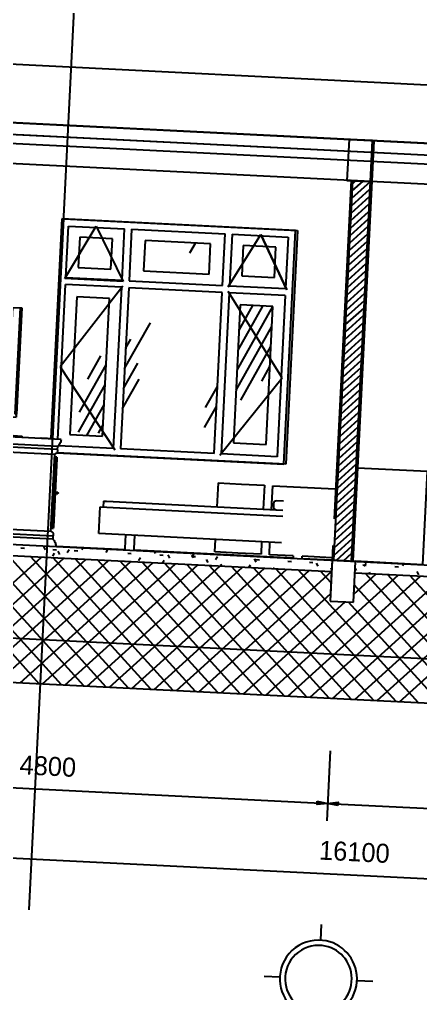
# Model space of a CAD drawing. Extents: x 549999 to 550212, y 1838161 to 1838467.
# Drawn here: x 550160.43 to 550163.86, y 1838233.02 to 1838241.35 of the extents above; entities that cross this region are included whole.
import ezdxf

# ---------------------------------------------------------------- set-up
doc = ezdxf.new("R2010")
doc.units = 0
for name, color, linetype in [('Level 1', 7, 'Continuous'), ('Level 11', 7, 'Continuous'), ('Level 14', 7, 'Continuous'), ('Level 15', 7, 'Continuous'), ('Level 18', 7, 'Continuous'), ('Level 19', 7, 'Continuous'), ('Level 20', 7, 'Continuous'), ('Level 27', 7, 'Continuous'), ('Level 28', 7, 'Continuous'), ('Level 4', 7, 'Continuous'), ('Level 7', 7, 'Continuous'), ('Level 8', 7, 'Continuous')]:
    doc.layers.add(name, color=color, linetype=linetype)

# ---------------------------------------------------------------- blocks, each defined once
blk = doc.blocks.new('FURN49')
at = {"layer": 'Level 1'}
for p, q in [((378.6, 80), (438.6, 80)), ((378.6, 80), (378.6, 0)), ((438.6, 80), (600.74, 80)), ((438.6, 0), (438.6, 80)), ((438.6, 0), (380.6, 0))]:
    blk.add_line(p, q, dxfattribs=at)
blk = doc.blocks.new('BED_14')
at = {"layer": 'Level 1'}
for p, q in [((308.53, 45.72), (308.53, 43.18)), ((316.82, 48.26), (311.07, 48.26)), ((160.6, 35.56), (316.82, 35.56)), ((160.6, 12.7), (160.6, 35.56)), ((163.14, 40.64), (163.14, 35.56)), ((163.14, 40.64), (165.68, 40.64)), ((165.68, 40.64), (316.82, 40.64)), ((316.82, 12.7), (160.6, 12.7)), ((183.46, 12.7), (183.46, 1.47)), ((191.08, 12.7), (191.08, 1.47)), ((183.46, 1.47), (183.46, 0)), ((191.08, 1.47), (191.08, 0)), ((327.58, 2), (327.58, 1.47)), ((327.58, 1.47), (327.58, 0)), ((335.2, 1.47), (335.2, 2)), ((335.2, 0), (335.2, 1.47))]:
    blk.add_line(p, q, dxfattribs=at)
for centre, start, end in [((311.07, 45.72), 90, 180), ((311.07, 43.18), 180, 270)]:
    blk.add_arc(centre, 2.54, start, end, dxfattribs=at)
blk = doc.blocks.new('FURN51')
at = {"layer": 'Level 1'}
for p, q in [((307.1, 61.08), (360.6, 61.08)), ((307.1, 40.64), (307.1, 61.08)), ((307.1, 2), (307.1, 12.7)), ((327.58, 2), (307.1, 2)), ((360.6, 2), (335.2, 2))]:
    blk.add_line(p, q, dxfattribs=at)
blk = doc.blocks.new('FURN55')
at = {"layer": 'Level 1'}
for p, q in [((260.25, 61.08), (260.25, 40.64)), ((260.4, 61.08), (280.25, 61.08)), ((280.25, 61.08), (300.11, 61.08)), ((300.25, 40.64), (300.25, 61.08)), ((260.25, 12.7), (260.25, 2)), ((300.25, 2), (300.25, 12.7)), ((280.25, 2), (260.4, 2)), ((300.11, 2), (280.25, 2))]:
    blk.add_line(p, q, dxfattribs=at)
blk = doc.blocks.new('SO2007')
at = {"layer": 'Level 7'}
for p, q in [((315.6, 280), (115.6, 280)), ((115.6, 280), (115.6, 92.13)), ((120.6, 229), (145.1, 275)), ((145.1, 275), (170.6, 229)), ((260.6, 229), (286.1, 275)), ((310.6, 229), (286.1, 275)), ((286.1, 275), (310.6, 229)), ((315.6, 80), (315.6, 280)), ((121.6, 230), (121.6, 274)), ((121.6, 274), (169.6, 274)), ((169.6, 230), (169.6, 274)), ((175.6, 274), (175.6, 230)), ((175.6, 274), (255.6, 274)), ((255.6, 230), (255.6, 274)), ((261.6, 274), (261.6, 230)), ((261.6, 274), (309.6, 274)), ((309.6, 274), (309.6, 230)), ((159.6, 265), (131.6, 265)), ((131.6, 265), (131.6, 239)), ((159.6, 239), (159.6, 265)), ((243.6, 265), (187.6, 265)), ((187.6, 265), (187.6, 239)), ((226.36, 256.33), (230.7, 265)), ((243.6, 239), (243.6, 265)), ((299.6, 265), (271.6, 265)), ((271.6, 265), (271.6, 239)), ((299.6, 239), (299.6, 265)), ((131.6, 239), (159.6, 239)), ((187.6, 239), (243.6, 239)), ((271.6, 239), (299.6, 239)), ((170.6, 229), (120.6, 229)), ((170.6, 225), (120.6, 153.5)), ((121.6, 230), (169.6, 230)), ((175.6, 230), (255.6, 230)), ((310.6, 153.5), (260.6, 225)), ((261.6, 230), (309.6, 230)), ((169.6, 224), (121.6, 224)), ((121.6, 91.44), (121.6, 224)), ((169.6, 86), (169.6, 224)), ((175.6, 224), (175.6, 86)), ((255.6, 224), (175.6, 224)), ((255.6, 86), (255.6, 224)), ((261.6, 224), (261.6, 86)), ((309.6, 224), (261.6, 224)), ((309.6, 224), (309.6, 86)), ((159.6, 214), (131.6, 214)), ((131.6, 214), (131.6, 96)), ((159.6, 96), (159.6, 214)), ((271.6, 175.35), (290.92, 214)), ((271.6, 158.21), (299.49, 214)), ((271.6, 192.5), (282.35, 214)), ((299.6, 214), (271.6, 214)), ((271.6, 214), (271.6, 96)), ((299.6, 96), (299.6, 214)), ((175.6, 154.8), (195.69, 194.99)), ((271.6, 141.06), (299.6, 197.06)), ((175.6, 171.95), (179.75, 180.26)), ((276.02, 132.76), (299.6, 179.92)), ((144.58, 144.19), (154.8, 164.64)), ((175.6, 137.66), (186.67, 159.81)), ((293.17, 149.91), (299.6, 162.77)), ((120.6, 153.5), (170.6, 85)), ((138.86, 115.62), (159.6, 157.09)), ((260.6, 85), (310.6, 153.5)), ((175.6, 120.51), (188.48, 146.29)), ((246.42, 125), (255.6, 143.35)), ((138.86, 98.47), (159.6, 139.95)), ((246.42, 107.86), (255.6, 126.21)), ((146.2, 96), (159.6, 122.8)), ((156.01, 98.47), (159.6, 105.66)), ((131.6, 96), (159.6, 96)), ((271.6, 96), (299.6, 96)), ((169.6, 86), (122.15, 86)), ((255.6, 86), (175.6, 86)), ((309.6, 86), (261.6, 86)), ((121.32, 80), (315.6, 80))]:
    blk.add_line(p, q, dxfattribs=at)
blk = doc.blocks.new('LAO_T3')
at = {"layer": 'Level 1'}
for p, q in [((77.48, 108.69), (77.48, 202.22)), ((77.48, 202.22), (85.1, 202.22)), ((83.97, 111.23), (83.97, 202.22)), ((83.97, 202.22), (85.1, 202.22)), ((85.1, 202.22), (85.1, 111.23)), ((85.1, 202.22), (85.1, 108.69)), ((77.48, 108.69), (85.1, 108.69)), ((83.97, 111.23), (85.1, 111.23)), ((83.4, 92.71), (91.02, 92.71)), ((83.4, 92.71), (83.4, 91.44)), ((91.02, 91.44), (91.02, 92.71)), ((106.97, 91.44), (106.97, 92.05)), ((106.97, 92.05), (117.13, 92.05)), ((107.6, 92.13), (117.76, 92.13)), ((117.13, 92.05), (117.13, 91.44)), ((117.76, 92.13), (117.76, 91.5)), ((124.33, 91.44), (73.93, 91.44)), ((76.78, 82.77), (76.78, 85.31)), ((121.47, 85.31), (76.78, 85.31)), ((117.13, 91.5), (117.76, 91.5)), ((121.47, 85.31), (121.47, 82.77)), ((121.47, 82.77), (76.78, 82.77)), ((78.66, 78.74), (78.66, 12.7)), ((78.66, 78.74), (119.6, 78.74)), ((119.6, 12.7), (119.6, 78.74)), ((119.6, 76.2), (120.23, 76.2)), ((121.5, 76.2), (120.23, 76.2)), ((120.56, 15.57), (120.56, 75.87)), ((120.56, 75.87), (120.56, 15.57)), ((120.93, 15.94), (120.93, 75.5)), ((120.93, 75.5), (120.93, 15.94)), ((121.5, 76.2), (121.5, 74.93)), ((121.5, 74.93), (121.5, 16.51)), ((122.28, 45.98), (121.5, 45.98)), ((121.5, 45.27), (122.28, 45.27)), ((122.28, 45.27), (122.28, 45.98)), ((123.86, 45.44), (123.86, 45.81)), ((76.78, 6.13), (76.78, 8.67)), ((121.47, 8.67), (76.78, 8.67)), ((78.66, 12.7), (119.6, 12.7)), ((119.6, 15.24), (120.23, 15.24)), ((120.23, 15.24), (121.5, 15.24)), ((121.47, 8.67), (121.47, 6.13)), ((121.5, 16.51), (121.5, 15.24)), ((121.47, 6.13), (76.78, 6.13))]:
    blk.add_line(p, q, dxfattribs=at)
for points in [[(122.28, 45.98), (122.3, 46.01), (122.32, 46.03), (122.35, 46.06), (122.37, 46.09), (122.39, 46.11), (122.42, 46.14), (122.44, 46.16), (122.47, 46.19), (122.5, 46.21), (122.53, 46.23), (122.56, 46.25), (122.59, 46.27), (122.62, 46.28), (122.65, 46.3), (122.68, 46.31), (122.71, 46.33), (122.75, 46.34), (122.78, 46.35), (122.81, 46.36), (122.85, 46.37), (122.88, 46.37), (122.92, 46.38), (122.95, 46.38), (122.99, 46.38), (123.02, 46.39), (123.06, 46.39), (123.09, 46.38), (123.13, 46.38), (123.16, 46.38), (123.2, 46.37), (123.23, 46.36), (123.27, 46.35), (123.3, 46.34), (123.33, 46.33), (123.37, 46.32), (123.4, 46.3), (123.43, 46.29), (123.46, 46.27), (123.49, 46.25), (123.52, 46.23), (123.55, 46.21), (123.58, 46.19), (123.61, 46.17), (123.63, 46.15), (123.66, 46.12), (123.68, 46.1), (123.71, 46.07), (123.73, 46.04), (123.75, 46.01), (123.77, 45.98), (123.79, 45.95), (123.8, 45.92), (123.82, 45.89), (123.84, 45.86), (123.85, 45.83), (123.86, 45.81)], [(123.86, 45.44), (123.84, 45.41), (123.83, 45.37), (123.81, 45.34), (123.8, 45.31), (123.78, 45.28), (123.76, 45.25), (123.74, 45.22), (123.72, 45.2), (123.69, 45.17), (123.67, 45.14), (123.65, 45.12), (123.62, 45.09), (123.59, 45.07), (123.57, 45.05), (123.54, 45.03), (123.51, 45.01), (123.48, 44.99), (123.45, 44.97), (123.42, 44.95), (123.38, 44.94), (123.35, 44.93), (123.32, 44.91), (123.28, 44.9), (123.25, 44.89), (123.22, 44.89), (123.18, 44.88), (123.15, 44.87), (123.11, 44.87), (123.08, 44.87), (123.04, 44.87), (123.01, 44.87), (122.97, 44.87), (122.94, 44.87), (122.9, 44.87), (122.87, 44.88), (122.83, 44.89), (122.8, 44.9), (122.76, 44.91), (122.73, 44.92), (122.7, 44.93), (122.66, 44.94), (122.63, 44.96), (122.6, 44.98), (122.57, 44.99), (122.54, 45.01), (122.51, 45.03), (122.48, 45.05), (122.46, 45.08), (122.43, 45.1), (122.4, 45.12), (122.38, 45.15), (122.36, 45.18), (122.33, 45.2), (122.31, 45.23), (122.29, 45.26), (122.28, 45.27)], [(123.11, 44.87), (123.08, 44.87), (123.04, 44.87), (123.01, 44.87), (122.97, 44.87), (122.94, 44.87), (122.9, 44.87), (122.87, 44.88), (122.83, 44.89), (122.8, 44.9), (122.76, 44.91), (122.73, 44.92), (122.7, 44.93), (122.66, 44.94), (122.63, 44.96), (122.6, 44.98), (122.57, 44.99), (122.54, 45.01), (122.51, 45.03), (122.48, 45.05), (122.46, 45.08), (122.43, 45.1), (122.4, 45.12), (122.38, 45.15), (122.36, 45.18), (122.33, 45.2), (122.31, 45.23), (122.29, 45.26)], [(122.3, 46.01), (122.32, 46.03), (122.35, 46.06), (122.37, 46.09), (122.39, 46.11), (122.42, 46.14), (122.44, 46.16), (122.47, 46.19), (122.5, 46.21), (122.53, 46.23), (122.56, 46.25), (122.59, 46.27), (122.62, 46.28), (122.65, 46.3), (122.68, 46.31), (122.71, 46.33), (122.75, 46.34), (122.78, 46.35), (122.81, 46.36), (122.85, 46.37), (122.88, 46.37), (122.92, 46.38), (122.95, 46.38), (122.99, 46.38), (123.02, 46.39), (123.06, 46.39), (123.09, 46.38)], [(123.13, 46.38), (123.16, 46.38), (123.2, 46.37), (123.23, 46.36), (123.27, 46.35), (123.3, 46.34), (123.33, 46.33), (123.37, 46.32), (123.4, 46.3), (123.43, 46.29), (123.46, 46.27), (123.49, 46.25), (123.52, 46.23), (123.55, 46.21), (123.58, 46.19), (123.61, 46.17), (123.63, 46.15), (123.66, 46.12), (123.68, 46.1), (123.71, 46.07), (123.73, 46.04), (123.75, 46.01), (123.77, 45.98), (123.79, 45.95), (123.8, 45.92), (123.82, 45.89), (123.84, 45.86), (123.85, 45.83)], [(123.84, 45.41), (123.83, 45.37), (123.81, 45.34), (123.8, 45.31), (123.78, 45.28), (123.76, 45.25), (123.74, 45.22), (123.72, 45.2), (123.69, 45.17), (123.67, 45.14), (123.65, 45.12), (123.62, 45.09), (123.59, 45.07), (123.57, 45.05), (123.54, 45.03), (123.51, 45.01), (123.48, 44.99), (123.45, 44.97), (123.42, 44.95), (123.38, 44.94), (123.35, 44.93), (123.32, 44.91), (123.28, 44.9), (123.25, 44.89), (123.22, 44.89), (123.18, 44.88), (123.15, 44.87)], [(123.86, 45.81), (123.86, 45.81), (123.87, 45.81), (123.88, 45.81), (123.88, 45.81), (123.89, 45.81), (123.9, 45.81), (123.91, 45.8), (123.91, 45.8), (123.92, 45.8), (123.93, 45.8), (123.93, 45.79), (123.94, 45.79), (123.95, 45.79), (123.95, 45.78), (123.96, 45.78), (123.97, 45.77), (123.97, 45.77), (123.98, 45.77), (123.98, 45.76), (123.99, 45.75), (123.99, 45.75), (124, 45.74), (124, 45.74), (124.01, 45.73), (124.01, 45.73), (124.02, 45.72), (124.02, 45.71), (124.02, 45.71), (124.03, 45.7), (124.03, 45.69), (124.03, 45.69), (124.03, 45.68), (124.04, 45.67), (124.04, 45.66), (124.04, 45.66), (124.04, 45.65), (124.04, 45.64), (124.04, 45.63), (124.04, 45.63), (124.04, 45.63)], [(123.86, 45.81), (123.87, 45.81), (123.88, 45.81), (123.88, 45.81), (123.89, 45.81), (123.9, 45.81), (123.91, 45.8), (123.91, 45.8), (123.92, 45.8), (123.93, 45.8), (123.93, 45.79), (123.94, 45.79), (123.95, 45.79), (123.95, 45.78), (123.96, 45.78), (123.97, 45.77), (123.97, 45.77), (123.98, 45.77), (123.98, 45.76), (123.99, 45.75), (123.99, 45.75), (124, 45.74), (124, 45.74), (124.01, 45.73), (124.01, 45.73), (124.02, 45.72), (124.02, 45.71), (124.02, 45.71), (124.03, 45.7), (124.03, 45.69), (124.03, 45.69), (124.03, 45.68), (124.04, 45.67), (124.04, 45.66), (124.04, 45.66), (124.04, 45.65), (124.04, 45.64), (124.04, 45.63), (124.04, 45.63), (124.04, 45.63)], [(124.04, 45.63), (124.04, 45.62), (124.04, 45.61), (124.04, 45.6), (124.04, 45.6), (124.04, 45.59), (124.04, 45.58), (124.03, 45.57), (124.03, 45.57), (124.03, 45.56), (124.03, 45.55), (124.02, 45.55), (124.02, 45.54), (124.02, 45.53), (124.01, 45.53), (124.01, 45.52), (124, 45.51), (124, 45.51), (123.99, 45.5), (123.99, 45.5), (123.98, 45.49), (123.98, 45.49), (123.97, 45.48), (123.97, 45.48), (123.96, 45.47), (123.96, 45.47), (123.95, 45.47), (123.94, 45.46), (123.94, 45.46), (123.93, 45.46), (123.92, 45.45), (123.92, 45.45), (123.91, 45.45), (123.9, 45.45), (123.89, 45.44), (123.89, 45.44), (123.88, 45.44), (123.87, 45.44), (123.86, 45.44), (123.86, 45.44), (123.86, 45.44)], [(124.04, 45.63), (124.04, 45.62), (124.04, 45.61), (124.04, 45.6), (124.04, 45.6), (124.04, 45.59), (124.04, 45.58), (124.03, 45.57), (124.03, 45.57), (124.03, 45.56), (124.03, 45.55), (124.02, 45.55), (124.02, 45.54), (124.02, 45.53), (124.01, 45.53), (124.01, 45.52), (124, 45.51), (124, 45.51), (123.99, 45.5), (123.99, 45.5), (123.98, 45.49), (123.98, 45.49), (123.97, 45.48), (123.97, 45.48), (123.96, 45.47), (123.96, 45.47), (123.95, 45.47), (123.94, 45.46), (123.94, 45.46), (123.93, 45.46), (123.92, 45.45), (123.92, 45.45), (123.91, 45.45), (123.9, 45.45), (123.89, 45.44), (123.89, 45.44), (123.88, 45.44), (123.87, 45.44), (123.86, 45.44), (123.86, 45.44)]]:
    blk.add_lwpolyline(points, dxfattribs=at)
for points in [[(76.78, 85.31), (76.33, 85.68), (75.51, 86.52), (74.6, 88.02), (74.04, 89.69), (73.92, 90.86), (73.93, 91.44)], [(124.33, 91.44), (124.34, 90.86), (124.22, 89.69), (123.66, 88.02), (122.74, 86.52), (121.93, 85.68), (121.47, 85.31)], [(78.66, 78.74), (78.43, 78.8), (78.09, 78.93), (77.68, 79.19), (77.4, 79.43), (77.15, 79.69), (76.94, 79.99), (76.76, 80.31), (76.58, 80.76), (76.47, 81.36), (76.52, 82.09), (76.68, 82.55), (76.78, 82.77)], [(121.47, 82.77), (121.63, 82.44), (121.77, 81.91), (121.76, 81.18), (121.65, 80.7), (121.5, 80.31), (121.32, 79.99), (121.11, 79.69), (120.86, 79.43), (120.58, 79.19), (120.17, 78.93), (119.84, 78.8), (119.6, 78.74)], [(120.56, 75.87), (120.56, 75.9), (120.55, 75.94), (120.54, 76), (120.52, 76.03), (120.51, 76.05), (120.49, 76.08), (120.47, 76.1), (120.45, 76.12), (120.43, 76.14), (120.4, 76.16), (120.36, 76.18), (120.3, 76.19), (120.26, 76.2), (120.23, 76.2)], [(120.93, 75.5), (120.93, 75.53), (120.93, 75.58), (120.9, 75.64), (120.89, 75.68), (120.87, 75.71), (120.85, 75.73), (120.83, 75.76), (120.81, 75.78), (120.78, 75.8), (120.75, 75.82), (120.7, 75.84), (120.64, 75.86), (120.59, 75.87), (120.56, 75.87)], [(121.5, 74.93), (121.46, 75.01), (121.37, 75.17), (121.17, 75.37), (121.01, 75.46), (120.93, 75.5)], [(76.78, 8.67), (76.68, 8.89), (76.52, 9.35), (76.47, 10.08), (76.58, 10.68), (76.74, 11.08), (76.85, 11.29), (77, 11.56), (77.18, 11.78), (77.37, 11.98), (77.5, 12.1), (77.68, 12.24), (77.91, 12.39), (78.23, 12.56), (78.49, 12.66), (78.66, 12.7)], [(119.6, 12.7), (119.84, 12.64), (120.17, 12.51), (120.58, 12.25), (120.86, 12.01), (121.11, 11.75), (121.32, 11.45), (121.5, 11.13), (121.67, 10.68), (121.83, 9.84), (121.69, 9.11), (121.47, 8.67)], [(120.23, 15.24), (120.26, 15.24), (120.3, 15.25), (120.36, 15.26), (120.4, 15.28), (120.43, 15.3), (120.45, 15.32), (120.47, 15.34), (120.49, 15.37), (120.51, 15.4), (120.53, 15.42), (120.54, 15.45), (120.55, 15.5), (120.56, 15.54), (120.56, 15.57)], [(120.56, 15.57), (120.59, 15.57), (120.64, 15.58), (120.7, 15.6), (120.75, 15.62), (120.78, 15.64), (120.81, 15.66), (120.83, 15.68), (120.86, 15.71), (120.88, 15.75), (120.89, 15.78), (120.91, 15.81), (120.93, 15.86), (120.93, 15.91), (120.93, 15.94)], [(120.93, 15.94), (121.01, 15.98), (121.17, 16.07), (121.37, 16.27), (121.46, 16.43), (121.5, 16.51)], [(73.93, 0), (73.92, 0.58), (74.04, 1.75), (74.6, 3.42), (75.51, 4.92), (76.33, 5.76), (76.78, 6.13)], [(121.47, 6.13), (121.93, 5.76), (122.74, 4.92), (123.66, 3.42), (124.22, 1.75), (124.34, 0.58), (124.33, 0)]]:
    blk.add_open_spline(points, degree=3, dxfattribs=at)
blk = doc.blocks.new('GRID_9')
at = {"layer": 'Level 19'}
for p, q in [((-412.9, -311.48), (-412.9, -324.98)), ((-459.42, -358), (-445.92, -358)), ((-366.39, -358), (-379.89, -358)), ((-412.9, -404.52), (-412.9, -391.02))]:
    blk.add_line(p, q, dxfattribs=at)
for radius, start, end in [(33.02, 86.59057, 185.41735), (28.52, 86.59057, 185.41735), (28.52, 3.40943, 86.59057), (33.02, 3.40943, 86.59057), (28.52, 275.41735, 3.40943), (33.02, 275.41735, 3.40943), (33.02, 185.41735, 275.41735), (28.52, 185.41735, 275.41735)]:
    blk.add_arc((-412.9, -358), radius, start, end, dxfattribs=at)

msp = doc.modelspace()

# ---------------------------------------------------------------- linework, layer by layer
at = {"layer": 'Level 11'}
for p, q in [((550160.6013, 1838235.673), (550159.5765, 1838236.8056)), ((550160.7919, 1838235.6635), (550159.7672, 1838236.7961)), ((550159.4857, 1838235.7288), (550160.6183, 1838236.7535)), ((550159.6764, 1838235.7192), (550160.8089, 1838236.744)), ((550159.867, 1838235.7097), (550160.9996, 1838236.7344)), ((550160.0577, 1838235.7002), (550161.1903, 1838236.7249)), ((550160.2484, 1838235.6907), (550161.381, 1838236.7154)), ((550161.364, 1838235.6349), (550160.3392, 1838236.7675)), ((550160.4391, 1838235.6811), (550161.5717, 1838236.7058)), ((550161.5547, 1838235.6253), (550160.5299, 1838236.7579)), ((550161.7453, 1838235.6158), (550160.7206, 1838236.7484)), ((550161.936, 1838235.6063), (550160.9113, 1838236.7389)), ((550162.1267, 1838235.5968), (550161.102, 1838236.7293)), ((550162.3174, 1838235.5872), (550161.2927, 1838236.7198)), ((550162.5081, 1838235.5777), (550161.4833, 1838236.7103)), ((550162.6987, 1838235.5682), (550161.674, 1838236.7007)), ((550163.1043, 1838236.7293), (550163.0969, 1838236.581)), ((550163.3041, 1838236.7194), (550163.1043, 1838236.7293)), ((550163.2866, 1838236.3698), (550163.3041, 1838236.7194)), ((550161.1733, 1838235.6444), (550160.2382, 1838236.6779)), ((550160.6298, 1838235.6716), (550161.7623, 1838236.6963)), ((550160.8205, 1838235.6621), (550161.953, 1838236.6868)), ((550161.0111, 1838235.6525), (550162.1437, 1838236.6772)), ((550161.2018, 1838235.643), (550162.3344, 1838236.6677)), ((550161.3925, 1838235.6335), (550162.5251, 1838236.6582)), ((550161.5832, 1838235.6239), (550162.7158, 1838236.6487)), ((550161.7739, 1838235.6144), (550162.9064, 1838236.6391)), ((550162.8894, 1838235.5586), (550161.8647, 1838236.6912)), ((550161.9645, 1838235.6049), (550163.0971, 1838236.6296)), ((550163.0801, 1838235.5491), (550162.0554, 1838236.6817)), ((550163.2708, 1838235.5396), (550162.2461, 1838236.6721)), ((550163.4615, 1838235.53), (550162.4367, 1838236.6626)), ((550163.6521, 1838235.5205), (550162.6274, 1838236.6531)), ((550163.8428, 1838235.511), (550162.8181, 1838236.6435)), ((550163.0948, 1838236.5389), (550163.0088, 1838236.634)), ((550162.5366, 1838235.5763), (550163.6692, 1838236.601)), ((550162.7273, 1838235.5667), (550163.8598, 1838236.5915)), ((550162.9179, 1838235.5572), (550164.0505, 1838236.5819)), ((550163.0969, 1838236.581), (550163.0869, 1838236.3798)), ((550163.1086, 1838235.5477), (550164.2412, 1838236.5724)), ((550163.2901, 1838236.4401), (550163.4785, 1838236.6105)), ((550163.2993, 1838235.5381), (550164.4319, 1838236.5629)), ((550164.4149, 1838235.4824), (550163.3901, 1838236.6149)), ((550163.49, 1838235.5286), (550164.6226, 1838236.5533)), ((550164.6055, 1838235.4728), (550163.5808, 1838236.6054)), ((550163.6807, 1838235.5191), (550164.8132, 1838236.5438)), ((550164.7962, 1838235.4633), (550163.7715, 1838236.5959)), ((550160.9826, 1838235.6539), (550160.1951, 1838236.5244)), ((550164.2242, 1838235.4919), (550163.2941, 1838236.5199)), ((550162.1552, 1838235.5953), (550163.0899, 1838236.441)), ((550162.3459, 1838235.5858), (550163.2163, 1838236.3733)), ((550163.0869, 1838236.3798), (550163.2866, 1838236.3698)), ((550164.0335, 1838235.5014), (550163.246, 1838236.3718))]:
    msp.add_line(p, q, dxfattribs=at)
at = {"layer": 'Level 14'}
for p, q in [((550163.2741, 1838239.8239), (550163.4314, 1838239.9663)), ((550163.2772, 1838239.8875), (550163.3686, 1838239.9702)), ((550163.2804, 1838239.9511), (550163.3051, 1838239.9734)), ((550163.2709, 1838239.7604), (550163.4282, 1838239.9027)), ((550163.2677, 1838239.6968), (550163.425, 1838239.8391)), ((550163.2613, 1838239.5697), (550163.4186, 1838239.712)), ((550163.2645, 1838239.6333), (550163.4218, 1838239.7756)), ((550163.2582, 1838239.5061), (550163.4155, 1838239.6485)), ((550163.255, 1838239.4426), (550163.4123, 1838239.5849)), ((550163.2486, 1838239.3155), (550163.4059, 1838239.4578)), ((550163.2518, 1838239.379), (550163.4091, 1838239.5213)), ((550163.2455, 1838239.2519), (550163.4028, 1838239.3942)), ((550163.2423, 1838239.1883), (550163.3996, 1838239.3307)), ((550163.2359, 1838239.0612), (550163.3932, 1838239.2035)), ((550163.2391, 1838239.1248), (550163.3964, 1838239.2671)), ((550163.2327, 1838238.9977), (550163.3901, 1838239.14)), ((550163.2296, 1838238.9341), (550163.3869, 1838239.0764)), ((550163.2232, 1838238.807), (550163.3805, 1838238.9493)), ((550163.2264, 1838238.8705), (550163.3837, 1838239.0129)), ((550163.22, 1838238.7434), (550163.3773, 1838238.8857)), ((550163.2169, 1838238.6799), (550163.3742, 1838238.8222)), ((550163.2137, 1838238.6163), (550163.371, 1838238.7586)), ((550163.2073, 1838238.4892), (550163.3646, 1838238.6315)), ((550163.2105, 1838238.5527), (550163.3678, 1838238.6951)), ((550163.2042, 1838238.4256), (550163.3615, 1838238.5679)), ((550163.201, 1838238.3621), (550163.3583, 1838238.5044)), ((550163.1946, 1838238.2349), (550163.3519, 1838238.3773)), ((550163.1978, 1838238.2985), (550163.3551, 1838238.4408)), ((550163.1914, 1838238.1714), (550163.3487, 1838238.3137)), ((550163.1883, 1838238.1078), (550163.3456, 1838238.2501)), ((550163.1819, 1838237.9807), (550163.3392, 1838238.123)), ((550163.1851, 1838238.0443), (550163.3424, 1838238.1866)), ((550163.1787, 1838237.9171), (550163.336, 1838238.0595)), ((550163.1756, 1838237.8536), (550163.3329, 1838237.9959)), ((550163.1692, 1838237.7265), (550163.3265, 1838237.8688)), ((550163.1724, 1838237.79), (550163.3297, 1838237.9323)), ((550163.166, 1838237.6629), (550163.3233, 1838237.8052)), ((550163.1628, 1838237.5993), (550163.3201, 1838237.7417)), ((550163.1597, 1838237.5358), (550163.317, 1838237.6781)), ((550163.1533, 1838237.4087), (550163.3106, 1838237.551)), ((550163.1565, 1838237.4722), (550163.3138, 1838237.6145)), ((550163.1501, 1838237.3451), (550163.3074, 1838237.4874)), ((550163.147, 1838237.2815), (550163.3043, 1838237.4239)), ((550163.1406, 1838237.1544), (550163.2979, 1838237.2967)), ((550163.1438, 1838237.218), (550163.3011, 1838237.3603)), ((550163.1374, 1838237.0909), (550163.2947, 1838237.2332)), ((550163.1342, 1838237.0273), (550163.2915, 1838237.1696)), ((550163.1279, 1838236.9002), (550163.2852, 1838237.0425)), ((550163.1311, 1838236.9637), (550163.2884, 1838237.1061)), ((550163.1247, 1838236.8366), (550163.282, 1838236.9789)), ((550163.1215, 1838236.7731), (550163.2788, 1838236.9154)), ((550163.1384, 1838236.7276), (550163.2757, 1838236.8518)), ((550163.202, 1838236.7245), (550163.2725, 1838236.7883)), ((550163.2655, 1838236.7213), (550163.2693, 1838236.7247))]:
    msp.add_line(p, q, dxfattribs=at)
at = {"layer": 'Level 15'}
for p, q in [((550171.7385, 1838239.9022), (550155.4589, 1838240.7161)), ((550155.4539, 1838240.6162), (550170.6109, 1838239.8584)), ((550160.4442, 1838236.8346), (550160.4744, 1838236.8331)), ((550160.6537, 1838236.8185), (550160.6399, 1838236.8453)), ((550160.7298, 1838236.7895), (550160.7134, 1838236.7641)), ((550160.7182, 1838236.8209), (550160.7484, 1838236.8194)), ((550160.7768, 1838236.7788), (550160.763, 1838236.8057)), ((550160.8562, 1838236.8167), (550160.8398, 1838236.7913)), ((550160.9009, 1838236.8118), (550160.931, 1838236.8103)), ((550160.9773, 1838236.8357), (550160.9663, 1838236.8185)), ((550161.0626, 1838236.8226), (550161.058, 1838236.8317)), ((550161.1859, 1838236.8215), (550161.1695, 1838236.7961)), ((550161.3575, 1838236.789), (550161.3876, 1838236.7875)), ((550161.5946, 1838236.787), (550161.5852, 1838236.8053)), ((550160.4779, 1838236.7605), (550160.4772, 1838236.7619)), ((550161.3395, 1838236.7222), (550161.3365, 1838236.7176)), ((550161.4659, 1838236.7494), (550161.4495, 1838236.7241)), ((550161.6315, 1838236.7753), (550161.6616, 1838236.7738)), ((550161.6691, 1838236.727), (550161.6529, 1838236.7018)), ((550161.7177, 1838236.7473), (550161.7039, 1838236.7742)), ((550161.9055, 1838236.7616), (550161.9356, 1838236.7601)), ((550161.922, 1838236.7814), (550161.9056, 1838236.756)), ((550161.9222, 1838236.7494), (550161.9084, 1838236.7762)), ((550162.0452, 1838236.7097), (550162.0315, 1838236.7366)), ((550162.1252, 1838236.7589), (550162.1089, 1838236.7336)), ((550162.4541, 1838236.7138), (550162.4404, 1838236.7406)), ((550162.4534, 1838236.7342), (550162.4835, 1838236.7327)), ((550162.7274, 1838236.7205), (550162.7575, 1838236.719)), ((550162.7701, 1838236.7461), (550162.7682, 1838236.7431)), ((550162.91, 1838236.7114), (550162.9402, 1838236.7099)), ((550162.9861, 1838236.6782), (550162.9724, 1838236.7051)), ((550163.3942, 1838236.7012), (550163.3779, 1838236.6758)), ((550163.5082, 1838236.7092), (550163.5043, 1838236.703)), ((550162.1652, 1838236.6762), (550162.1546, 1838236.6969)), ((550162.4053, 1838236.6869), (550162.391, 1838236.6649)), ((550162.6085, 1838236.6645), (550162.602, 1838236.6543)), ((550163.1006, 1838236.6553), (550163.0955, 1838236.6654)), ((550163.3137, 1838236.6406), (550163.3013, 1838236.6647)), ((550163.3667, 1838236.6885), (550163.3968, 1838236.687)), ((550163.4306, 1838236.6129), (550163.423, 1838236.6278)), ((550163.6406, 1838236.6748), (550163.6708, 1838236.6733)), ((550163.7192, 1838236.6986), (550163.7075, 1838236.6806)), ((550163.8457, 1838236.605), (550163.8319, 1838236.6319))]:
    msp.add_line(p, q, dxfattribs=at)
at = {"layer": 'Level 18'}
for p, q in [((550160.5158, 1838233.74), (550161.1626, 1838246.6771)), ((550150.4145, 1838240.9682), (550179.2615, 1838239.5261)), ((550150.2347, 1838237.3727), (550179.0818, 1838235.9306)), ((550150.1948, 1838236.5737), (550179.0418, 1838235.1316))]:
    msp.add_line(p, q, dxfattribs=at)
at = {"layer": 'Level 20'}
for p, q in [((550205.9506, 1838238.0116), (550154.0494, 1838240.6063)), ((550205.9421, 1838237.8418), (550154.0409, 1838240.4365)), ((550163.0879, 1838235.0998), (550163.058, 1838234.5006)), ((550163.0879, 1838235.0998), (550163.058, 1838234.5006)), ((550158.2715, 1838234.8901), (550163.0655, 1838234.6504)), ((550163.0655, 1838234.6504), (550167.46, 1838234.4307)), ((550155.2452, 1838234.4388), (550171.3251, 1838233.6349))]:
    msp.add_line(p, q, dxfattribs=at)
for points in [[(550162.977, 1838234.6697), (550163.0655, 1838234.6504), (550162.9756, 1838234.64)], [(550163.1539, 1838234.6311), (550163.0655, 1838234.6504), (550163.1554, 1838234.6608)]]:
    msp.add_lwpolyline(points, close=True, dxfattribs=at)
at = {"layer": 'Level 27'}
for p, q in [((550163.2491, 1838240.3266), (550163.2316, 1838239.977)), ((550163.2491, 1838240.3266), (550163.2316, 1838239.977)), ((550163.4489, 1838240.3166), (550163.2491, 1838240.3266)), ((550163.4489, 1838240.3166), (550163.2491, 1838240.3266)), ((550163.4314, 1838239.9671), (550163.4489, 1838240.3166)), ((550163.4314, 1838239.9671), (550163.4489, 1838240.3166)), ((550163.2316, 1838239.977), (550163.2666, 1838239.9753)), ((550163.2316, 1838239.977), (550163.2666, 1838239.9753)), ((550163.2666, 1838239.9753), (550163.4314, 1838239.9671)), ((550163.2666, 1838239.9753), (550163.2816, 1838239.9745)), ((550163.2816, 1838239.9745), (550163.4314, 1838239.9671))]:
    msp.add_line(p, q, dxfattribs=at)
at = {"layer": 'Level 28'}
for p, q in [((550163.0993, 1838236.6295), (550160.2429, 1838236.7723)), ((550163.1043, 1838236.7293), (550163.0869, 1838236.3798)), ((550163.3041, 1838236.7194), (550163.1043, 1838236.7293)), ((550163.2866, 1838236.3698), (550163.3041, 1838236.7194)), ((550167.4589, 1838236.4115), (550163.2991, 1838236.6195)), ((550163.0869, 1838236.3798), (550163.2866, 1838236.3698)), ((550155.4349, 1838235.9313), (550171.2851, 1838235.1389))]:
    msp.add_line(p, q, dxfattribs=at)
at = {"layer": 'Level 4'}
for p, q in [((550163.3241, 1838237.5194), (550163.4639, 1838240.3159)), ((550163.4489, 1838240.3166), (550163.4314, 1838239.9671)), ((550163.1193, 1838236.7286), (550163.2816, 1838239.9745)), ((550163.2666, 1838239.9753), (550163.1221, 1838237.0845)), ((550163.4314, 1838239.9671), (550163.2666, 1838239.9753)), ((550163.2691, 1838236.7211), (550163.4314, 1838239.9671)), ((550160.7184, 1838237.7711), (550160.8122, 1838239.6474)), ((550160.8122, 1838239.6474), (550162.8097, 1838239.5476)), ((550162.8097, 1838239.5476), (550162.7098, 1838237.5501)), ((550162.7098, 1838237.5501), (550160.7545, 1838237.6478)), ((550163.1107, 1838236.8562), (550163.1043, 1838236.7293))]:
    msp.add_line(p, q, dxfattribs=at)
at = {"layer": 'Level 8'}
for p, q in [((550157.9807, 1838241.0906), (550163.9732, 1838240.791)), ((550155.6236, 1838240.7078), (550171.5737, 1838239.9104)), ((550160.4127, 1838240.3683), (550171.7335, 1838239.8023)), ((550161.3351, 1838236.8178), (550160.7447, 1838236.8473)), ((550162.7745, 1838236.7458), (550161.4112, 1838236.814)), ((550163.1043, 1838236.7293), (550162.8506, 1838236.742))]:
    msp.add_line(p, q, dxfattribs=at)

# ---------------------------------------------------------------- block references
at = {"layer": 'Level 1', "xscale": 0.010000000000000004, "yscale": 0.01, "rotation": -2.8619937920406366}
for name in ['LAO_T3', 'FURN49', 'FURN55', 'FURN51', 'BED_14']:
    msp.add_blockref(name, (550159.5, 1838236.91), dxfattribs=at)
at = {"layer": 'Level 19', "xscale": 0.010000000000000004, "yscale": 0.01, "rotation": -2.8619937920406366}
msp.add_blockref('GRID_9', (550167.29, 1838236.52), dxfattribs=at)
at = {"layer": 'Level 7', "xscale": 0.010000000000000004, "yscale": 0.01, "rotation": -2.8619937920406366}
msp.add_blockref('SO2007', (550159.5, 1838236.91), dxfattribs=at)

# ---------------------------------------------------------------- texts
at = {"layer": 'Level 20'}
for s, p in [('4800', (550160.43, 1838234.9)), ('16100', (550162.99, 1838234.17))]:
    msp.add_text(s, height=0.16224, rotation=357.13801, dxfattribs=at).set_placement(p)

doc.saveas('drawing.dxf')
